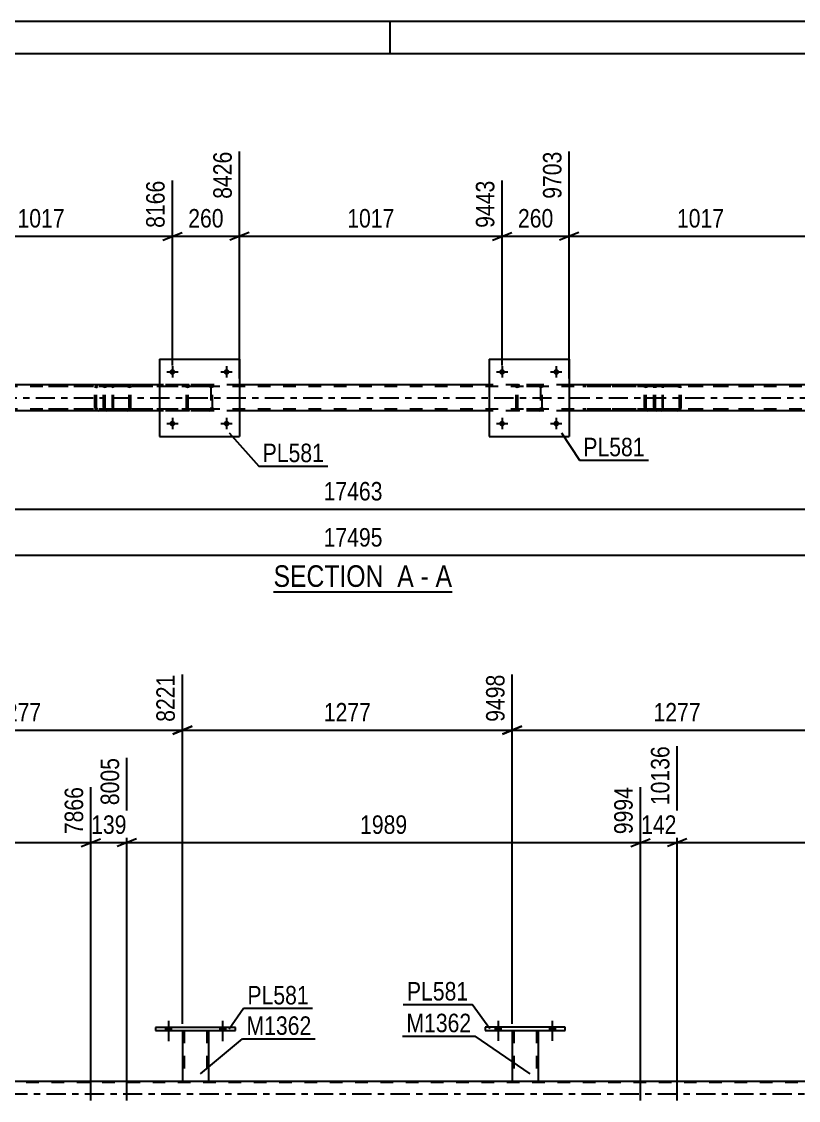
# Model space of a CAD drawing. Header units: millimetres. Extents: x 0 to 841, y 0 to 594.
# Drawn here: x 363.9 to 484.3, y 426.9 to 594 of the extents above; entities that cross this region are included whole.
import ezdxf

# ---------------------------------------------------------------- set-up
doc = ezdxf.new("R2010")
doc.units = ezdxf.units.MM
doc.linetypes.add('DXK_LINE_DOT2', pattern=[3.9198, 1.9599, -1.9599])
doc.linetypes.add('DXK_LINE_DOT3', pattern=[5.9187, 2.979, -0.9799, 0.9799, -0.9799])
doc.styles.add('Arial Narrow', font='ARIALN.TTF', dxfattribs={"height": 0.2})

# ---------------------------------------------------------------- blocks, each defined once
blk = doc.blocks.new('Unknown-122615341-1133 - 26243')
at = {"color": 5, "linetype": 'Continuous'}
for p, q in [((841, 594), (0, 594)), ((421, 589), (421, 594)), ((836, 589), (5, 589))]:
    blk.add_line(p, q, dxfattribs=at)
blk = doc.blocks.new('Unknown-122615341-11 - 4686')
at = {"color": 6, "linetype": 'Continuous'}
blk.add_line((402.96, 505.69), (430.61, 505.69), dxfattribs=at)
at = {"color": 0, "linetype": 'Continuous'}
for points in [[(421.07, 506.44), (421.07, 509.94), (402.96, 509.94), (402.96, 506.44)], [(424.68, 506.44), (424.68, 509.94), (422.12, 509.94), (422.12, 506.44)], [(427, 506.44), (427, 509.94), (425.73, 509.94), (425.73, 506.44)], [(430.61, 506.44), (430.61, 509.94), (428.05, 509.94), (428.05, 506.44)]]:
    blk.add_wipeout(points, dxfattribs=at)
at = {"color": 7, "linetype": 'Continuous', "style": 'Arial Narrow'}
for s, p in [('SECTION ', (402.96, 506.44)), ('A', (422.12, 506.44)), ('A', (428.05, 506.44)), ('-', (425.73, 506.44))]:
    blk.add_text(s, height=3.34, dxfattribs=at).set_placement(p)
blk = doc.blocks.new('Part-122615341-4761 - 4686')
at = {"color": 7, "linetype": 'DXK_LINE_DOT2'}
for p, q in [((440.56, 537.25), (440.6, 537.43)), ((440.6, 537.43), (440.56, 537.25)), ((440.56, 534.21), (440.56, 537.25)), ((440.8, 537.25), (440.82, 537.34)), ((440.8, 534.21), (440.8, 537.25)), ((440.82, 537.34), (440.87, 537.42)), ((440.86, 537.69), (441.04, 537.73)), ((441.04, 537.73), (440.86, 537.69)), ((440.87, 537.42), (440.95, 537.47)), ((440.95, 537.47), (441.04, 537.49)), ((444.08, 537.73), (441.04, 537.73)), ((444.08, 537.49), (441.04, 537.49)), ((444.08, 537.73), (444.27, 537.69)), ((444.27, 537.69), (444.08, 537.73)), ((444.08, 537.49), (444.18, 537.47)), ((444.18, 537.47), (444.25, 537.42)), ((444.25, 537.42), (444.3, 537.34)), ((444.3, 537.34), (444.32, 537.25)), ((444.32, 537.25), (444.32, 534.21)), ((444.53, 537.43), (444.56, 537.25)), ((444.56, 537.25), (444.53, 537.43)), ((444.56, 534.21), (444.56, 537.25)), ((440.6, 534.02), (440.56, 534.21)), ((440.56, 534.21), (440.6, 534.02)), ((440.82, 534.12), (440.8, 534.21)), ((440.87, 534.04), (440.82, 534.12)), ((441.04, 533.73), (440.86, 533.76)), ((440.86, 533.76), (441.04, 533.73)), ((440.95, 533.99), (440.87, 534.04)), ((441.04, 533.97), (440.95, 533.99)), ((444.08, 533.97), (441.04, 533.97)), ((444.08, 533.73), (441.04, 533.73)), ((444.18, 533.99), (444.08, 533.97)), ((444.27, 533.76), (444.08, 533.73)), ((444.08, 533.73), (444.27, 533.76)), ((444.25, 534.04), (444.18, 533.99)), ((444.3, 534.12), (444.25, 534.04)), ((444.32, 534.21), (444.3, 534.12)), ((444.56, 534.21), (444.53, 534.02)), ((444.53, 534.02), (444.56, 534.21))]:
    blk.add_line(p, q, dxfattribs=at)
at = {"color": 7, "linetype": 'DXK_LINE_DOT3'}
blk.add_line((442.56, 535.73), (442.56, 535.73), dxfattribs=at)
at = {"color": 7, "linetype": 'DXK_LINE_DOT2'}
for centre, start, end in [((441.04, 537.25), 112.5, 157.5), ((441.04, 537.25), 112.5, 157.5), ((444.08, 537.25), 22.5, 67.5), ((444.08, 537.25), 22.5, 67.5), ((441.04, 534.21), 202.5, 247.5), ((441.04, 534.21), 202.5, 247.5), ((444.08, 534.21), 292.5, 337.5), ((444.08, 534.21), 292.5, 337.5)]:
    blk.add_arc(centre, 0.48, start, end, dxfattribs=at)
blk = doc.blocks.new('Bolt-122615341-4709 - 4686')
at = {"linetype": 'Continuous'}
for points in [[(438.8, 531.73, -1), (437.92, 531.73, -1)], [(447.2, 531.73, -1), (446.32, 531.73, -1)]]:
    blk.add_hatch(color=1, dxfattribs=at).paths.add_polyline_path(points)
at = {"color": 1, "linetype": 'Continuous'}
for p, q in [((437.48, 531.73), (439.24, 531.73)), ((438.36, 532.61), (438.36, 530.85)), ((445.88, 531.73), (447.64, 531.73)), ((446.76, 532.61), (446.76, 530.85))]:
    blk.add_line(p, q, dxfattribs=at)
blk = doc.blocks.new('Part-122615341-4792 - 4686')
at = {"color": 7, "linetype": 'DXK_LINE_DOT2'}
for p, q in [((377.88, 537.73), (365.72, 537.73)), ((377.88, 537.49), (365.72, 537.49)), ((375.32, 537.42), (375.29, 537.25)), ((375.29, 534.21), (375.29, 537.25)), ((375.32, 537.43), (375.32, 537.42)), ((375.54, 537.25), (375.56, 537.34)), ((375.54, 534.21), (375.54, 537.25)), ((375.56, 537.34), (375.61, 537.42)), ((375.79, 537.73), (375.6, 537.69)), ((375.61, 537.42), (375.69, 537.47)), ((375.69, 537.47), (375.79, 537.49)), ((376.6, 537.49), (376.6, 537.73)), ((377.98, 537.69), (377.88, 537.73)), ((377.88, 537.49), (377.93, 537.47)), ((377.93, 537.47), (377.98, 537.42)), ((378.07, 537.59), (377.98, 537.69)), ((377.98, 537.42), (378, 537.34)), ((378, 537.34), (378.01, 537.25)), ((378.01, 534.21), (378.01, 537.25)), ((378.13, 537.43), (378.07, 537.59)), ((378.15, 537.25), (378.13, 537.43)), ((378.15, 534.21), (378.15, 537.25)), ((377.88, 533.97), (365.72, 533.97)), ((377.88, 533.73), (365.72, 533.73)), ((375.29, 534.21), (375.32, 534.03)), ((375.56, 534.12), (375.54, 534.21)), ((375.61, 534.04), (375.56, 534.12)), ((375.6, 533.77), (375.79, 533.73)), ((375.69, 533.99), (375.61, 534.04)), ((375.79, 533.97), (375.69, 533.99)), ((376.6, 533.73), (376.6, 533.97)), ((377.93, 533.99), (377.88, 533.97)), ((377.88, 533.73), (377.98, 533.77)), ((377.98, 534.04), (377.93, 533.99)), ((378, 534.12), (377.98, 534.04)), ((377.98, 533.77), (378.07, 533.87)), ((378.01, 534.21), (378, 534.12)), ((378.07, 533.87), (378.13, 534.03)), ((378.13, 534.03), (378.15, 534.21))]:
    blk.add_line(p, q, dxfattribs=at)
for centre, start, end in [((375.77, 537.23), 111.1941, 156.1506), ((375.77, 534.22), 203.8494, 248.8059)]:
    blk.add_arc(centre, 0.492, start, end, dxfattribs=at)
blk = doc.blocks.new('Bolt-122615341-4744 - 4686')
at = {"linetype": 'Continuous'}
for points in [[(438.8, 539.73, -1), (437.92, 539.73, -1)], [(447.2, 539.73, -1), (446.32, 539.73, -1)]]:
    blk.add_hatch(color=1, dxfattribs=at).paths.add_polyline_path(points)
at = {"color": 1, "linetype": 'Continuous'}
for p, q in [((438.36, 540.61), (438.36, 538.85)), ((446.76, 540.61), (446.76, 538.85)), ((437.48, 539.73), (439.24, 539.73)), ((445.88, 539.73), (447.64, 539.73))]:
    blk.add_line(p, q, dxfattribs=at)
blk = doc.blocks.new('Bolt-122615341-4745 - 4686')
at = {"linetype": 'Continuous'}
for points in [[(387.72, 531.73, -1), (386.84, 531.73, -1)], [(396.12, 531.73, -1), (395.24, 531.73, -1)]]:
    blk.add_hatch(color=1, dxfattribs=at).paths.add_polyline_path(points)
at = {"color": 1, "linetype": 'Continuous'}
for p, q in [((386.4, 531.73), (388.16, 531.73)), ((387.28, 532.61), (387.28, 530.85)), ((394.8, 531.73), (396.56, 531.73)), ((395.68, 532.61), (395.68, 530.85))]:
    blk.add_line(p, q, dxfattribs=at)
blk = doc.blocks.new('Bolt-122615341-4746 - 4686')
at = {"linetype": 'Continuous'}
for points in [[(387.72, 539.73, -1), (386.84, 539.73, -1)], [(396.12, 539.73, -1), (395.24, 539.73, -1)]]:
    blk.add_hatch(color=1, dxfattribs=at).paths.add_polyline_path(points)
at = {"color": 1, "linetype": 'Continuous'}
for p, q in [((387.28, 540.61), (387.28, 538.85)), ((395.68, 540.61), (395.68, 538.85)), ((386.4, 539.73), (388.16, 539.73)), ((394.8, 539.73), (396.56, 539.73))]:
    blk.add_line(p, q, dxfattribs=at)
blk = doc.blocks.new('Part-122615341-4876 - 4686')
at = {"color": 7, "linetype": 'DXK_LINE_DOT2'}
for p, q in [((759.19, 537.49), (111.6, 537.49)), ((397.68, 537.73), (385.28, 537.73)), ((448.76, 537.73), (436.36, 537.73)), ((759.19, 533.97), (111.6, 533.97)), ((397.68, 533.73), (385.28, 533.73)), ((448.76, 533.73), (436.36, 533.73))]:
    blk.add_line(p, q, dxfattribs=at)
at = {"color": 2, "linetype": 'Continuous'}
for p, q in [((385.28, 537.73), (346.6, 537.73)), ((436.36, 537.73), (397.68, 537.73)), ((487.44, 537.73), (448.76, 537.73)), ((385.28, 533.73), (346.6, 533.73)), ((436.36, 533.73), (397.68, 533.73)), ((487.44, 533.73), (448.76, 533.73))]:
    blk.add_line(p, q, dxfattribs=at)
at = {"color": 7, "linetype": 'DXK_LINE_DOT3'}
blk.add_line((111.6, 535.73), (759.19, 535.73), dxfattribs=at)
blk = doc.blocks.new('Part-122615341-4766 - 4686')
at = {"color": 2, "linetype": 'Continuous'}
for p, q in [((436.36, 541.73), (436.36, 529.73)), ((436.36, 541.73), (448.76, 541.73)), ((448.76, 541.73), (448.76, 529.73)), ((436.36, 529.73), (448.76, 529.73))]:
    blk.add_line(p, q, dxfattribs=at)
blk = doc.blocks.new('Part-122615341-4767 - 4686')
at = {"color": 7, "linetype": 'DXK_LINE_DOT2'}
for p, q in [((389.48, 537.25), (389.52, 537.43)), ((389.52, 537.43), (389.48, 537.25)), ((389.48, 534.21), (389.48, 537.25)), ((389.72, 537.25), (389.74, 537.34)), ((389.72, 534.21), (389.72, 537.25)), ((389.74, 537.34), (389.79, 537.42)), ((389.78, 537.69), (389.96, 537.73)), ((389.96, 537.73), (389.78, 537.69)), ((389.79, 537.42), (389.87, 537.47)), ((389.87, 537.47), (389.96, 537.49)), ((393, 537.73), (389.96, 537.73)), ((393, 537.49), (389.96, 537.49)), ((393, 537.73), (393.19, 537.69)), ((393.19, 537.69), (393, 537.73)), ((393, 537.49), (393.09, 537.47)), ((393.09, 537.47), (393.17, 537.42)), ((393.17, 537.42), (393.22, 537.34)), ((393.22, 537.34), (393.24, 537.25)), ((393.24, 537.25), (393.24, 534.21)), ((393.45, 537.43), (393.48, 537.25)), ((393.48, 537.25), (393.45, 537.43)), ((393.48, 534.21), (393.48, 537.25)), ((389.52, 534.02), (389.48, 534.21)), ((389.48, 534.21), (389.52, 534.02)), ((389.74, 534.12), (389.72, 534.21)), ((389.79, 534.04), (389.74, 534.12)), ((389.96, 533.73), (389.78, 533.76)), ((389.78, 533.76), (389.96, 533.73)), ((389.87, 533.99), (389.79, 534.04)), ((389.96, 533.97), (389.87, 533.99)), ((393, 533.97), (389.96, 533.97)), ((393, 533.73), (389.96, 533.73)), ((393.09, 533.99), (393, 533.97)), ((393.19, 533.76), (393, 533.73)), ((393, 533.73), (393.19, 533.76)), ((393.17, 534.04), (393.09, 533.99)), ((393.22, 534.12), (393.17, 534.04)), ((393.24, 534.21), (393.22, 534.12)), ((393.48, 534.21), (393.45, 534.02)), ((393.45, 534.02), (393.48, 534.21))]:
    blk.add_line(p, q, dxfattribs=at)
at = {"color": 7, "linetype": 'DXK_LINE_DOT3'}
blk.add_line((391.48, 535.73), (391.48, 535.73), dxfattribs=at)
at = {"color": 7, "linetype": 'DXK_LINE_DOT2'}
for centre, start, end in [((389.96, 537.25), 112.5, 157.5), ((389.96, 537.25), 112.5, 157.5), ((393, 537.25), 22.5, 67.5), ((393, 537.25), 22.5, 67.5), ((389.96, 534.21), 202.5, 247.5), ((389.96, 534.21), 202.5, 247.5), ((393, 534.21), 292.5, 337.5), ((393, 534.21), 292.5, 337.5)]:
    blk.add_arc(centre, 0.48, start, end, dxfattribs=at)
blk = doc.blocks.new('Part-122615341-4793 - 4686')
at = {"color": 7, "linetype": 'DXK_LINE_DOT2'}
for p, q in [((376.64, 537.42), (376.6, 537.25)), ((376.6, 534.21), (376.6, 537.25)), ((376.64, 537.43), (376.64, 537.42)), ((376.86, 537.25), (376.88, 537.34)), ((376.86, 534.21), (376.86, 537.25)), ((376.88, 537.34), (376.93, 537.42)), ((377.11, 537.73), (376.92, 537.69)), ((376.93, 537.42), (377.02, 537.47)), ((377.02, 537.47), (377.11, 537.49)), ((392.1, 537.73), (377.11, 537.73)), ((392.1, 537.49), (377.11, 537.49)), ((380.54, 537.69), (380.35, 537.73)), ((380.35, 537.49), (380.45, 537.47)), ((380.45, 537.47), (380.53, 537.42)), ((380.53, 537.42), (380.59, 537.34)), ((380.59, 537.34), (380.6, 537.25)), ((380.6, 534.21), (380.6, 537.25)), ((380.82, 537.42), (380.82, 537.43)), ((380.86, 537.25), (380.82, 537.42)), ((380.86, 534.21), (380.86, 537.25)), ((376.6, 534.21), (376.64, 534.03)), ((376.88, 534.12), (376.86, 534.21)), ((376.93, 534.04), (376.88, 534.12)), ((376.92, 533.77), (377.11, 533.73)), ((377.02, 533.99), (376.93, 534.04)), ((377.11, 533.97), (377.02, 533.99)), ((392.1, 533.97), (377.11, 533.97)), ((392.1, 533.73), (377.11, 533.73)), ((380.45, 533.99), (380.35, 533.97)), ((380.35, 533.73), (380.54, 533.77)), ((380.53, 534.04), (380.45, 533.99)), ((380.59, 534.12), (380.53, 534.04)), ((380.6, 534.21), (380.59, 534.12)), ((380.82, 534.03), (380.86, 534.21))]:
    blk.add_line(p, q, dxfattribs=at)
for centre, start, end in [((377.09, 537.23), 110.7583, 155.68), ((380.37, 537.23), 24.32, 69.2417), ((377.09, 534.23), 204.32, 249.2417), ((380.37, 534.23), 290.7583, 335.68)]:
    blk.add_arc(centre, 0.496, start, end, dxfattribs=at)
blk = doc.blocks.new('Part-122615341-4818 - 4686')
at = {"color": 7, "linetype": 'DXK_LINE_DOT2'}
for p, q in [((463.07, 537.73), (450.86, 537.73)), ((463.07, 537.49), (450.86, 537.49)), ((460.45, 537.42), (460.42, 537.25)), ((460.42, 534.21), (460.42, 537.25)), ((460.46, 537.43), (460.45, 537.42)), ((460.67, 537.25), (460.69, 537.34)), ((460.67, 534.21), (460.67, 537.25)), ((460.69, 537.34), (460.74, 537.42)), ((460.92, 537.73), (460.73, 537.69)), ((460.74, 537.42), (460.83, 537.47)), ((460.83, 537.47), (460.92, 537.49)), ((461.85, 537.49), (461.85, 537.73)), ((463.17, 537.69), (463.07, 537.73)), ((463.07, 537.49), (463.12, 537.47)), ((463.12, 537.47), (463.16, 537.42)), ((463.16, 537.42), (463.19, 537.34)), ((463.26, 537.59), (463.17, 537.69)), ((463.19, 537.34), (463.2, 537.25)), ((463.2, 534.21), (463.2, 537.25)), ((463.32, 537.43), (463.26, 537.59)), ((463.34, 537.25), (463.32, 537.43)), ((463.34, 534.21), (463.34, 537.25)), ((463.07, 533.97), (450.86, 533.97)), ((463.07, 533.73), (450.86, 533.73)), ((460.42, 534.21), (460.46, 534.03)), ((460.69, 534.12), (460.67, 534.21)), ((460.74, 534.04), (460.69, 534.12)), ((460.73, 533.77), (460.92, 533.73)), ((460.83, 533.99), (460.74, 534.04)), ((460.92, 533.97), (460.83, 533.99)), ((461.85, 533.73), (461.85, 533.97)), ((463.12, 533.99), (463.07, 533.97)), ((463.07, 533.73), (463.17, 533.77)), ((463.16, 534.04), (463.12, 533.99)), ((463.19, 534.12), (463.16, 534.04)), ((463.17, 533.77), (463.26, 533.87)), ((463.2, 534.21), (463.19, 534.12)), ((463.26, 533.87), (463.32, 534.03)), ((463.32, 534.03), (463.34, 534.21))]:
    blk.add_line(p, q, dxfattribs=at)
for centre, start, end in [((460.91, 537.23), 111.1941, 156.1506), ((460.91, 534.22), 203.8494, 248.8059)]:
    blk.add_arc(centre, 0.492, start, end, dxfattribs=at)
blk = doc.blocks.new('Part-122615341-4822 - 4686')
at = {"color": 7, "linetype": 'DXK_LINE_DOT2'}
for p, q in [((461.89, 537.42), (461.85, 537.25)), ((461.85, 534.21), (461.85, 537.25)), ((461.89, 537.43), (461.89, 537.42)), ((462.11, 537.25), (462.13, 537.34)), ((462.11, 534.21), (462.11, 537.25)), ((462.13, 537.34), (462.18, 537.42)), ((462.36, 537.73), (462.17, 537.69)), ((462.18, 537.42), (462.27, 537.47)), ((462.27, 537.47), (462.36, 537.49)), ((477.35, 537.73), (462.36, 537.73)), ((477.35, 537.49), (462.36, 537.49)), ((465.79, 537.69), (465.6, 537.73)), ((465.6, 537.49), (465.7, 537.47)), ((465.7, 537.47), (465.78, 537.42)), ((465.78, 537.42), (465.83, 537.34)), ((465.83, 537.34), (465.85, 537.25)), ((465.85, 534.21), (465.85, 537.25)), ((466.07, 537.42), (466.07, 537.43)), ((466.11, 537.25), (466.07, 537.42)), ((466.11, 534.21), (466.11, 537.25)), ((461.85, 534.21), (461.89, 534.03)), ((462.13, 534.12), (462.11, 534.21)), ((462.18, 534.04), (462.13, 534.12)), ((462.17, 533.77), (462.36, 533.73)), ((462.27, 533.99), (462.18, 534.04)), ((462.36, 533.97), (462.27, 533.99)), ((477.35, 533.97), (462.36, 533.97)), ((477.35, 533.73), (462.36, 533.73)), ((465.7, 533.99), (465.6, 533.97)), ((465.6, 533.73), (465.79, 533.77)), ((465.78, 534.04), (465.7, 533.99)), ((465.83, 534.12), (465.78, 534.04)), ((465.85, 534.21), (465.83, 534.12)), ((466.07, 534.03), (466.11, 534.21))]:
    blk.add_line(p, q, dxfattribs=at)
for centre, start, end in [((462.34, 537.23), 110.7583, 155.68), ((465.62, 537.23), 24.32, 69.2417), ((462.34, 534.23), 204.32, 249.2417), ((465.62, 534.23), 290.7583, 335.68)]:
    blk.add_arc(centre, 0.496, start, end, dxfattribs=at)
blk = doc.blocks.new('Part-122615341-4830 - 4686')
at = {"color": 2, "linetype": 'Continuous'}
for p, q in [((385.28, 541.73), (385.28, 529.73)), ((385.28, 541.73), (397.68, 541.73)), ((397.68, 541.73), (397.68, 529.73)), ((385.28, 529.73), (397.68, 529.73))]:
    blk.add_line(p, q, dxfattribs=at)
blk = doc.blocks.new('Part-122615341-3165 - 3010')
at = {"color": 2, "linetype": 'Continuous'}
for p, q in [((439.94, 437.74), (439.94, 429.9)), ((443.94, 437.74), (443.94, 429.9)), ((439.94, 429.9), (443.94, 429.9))]:
    blk.add_line(p, q, dxfattribs=at)
at = {"color": 7, "linetype": 'DXK_LINE_DOT2'}
for p, q in [((439.94, 437.74), (443.94, 437.74)), ((439.94, 437.74), (439.94, 437.74)), ((439.94, 437.74), (439.94, 437.74)), ((440.18, 437.74), (440.18, 429.9)), ((443.7, 437.74), (443.7, 429.9)), ((443.94, 437.74), (443.94, 437.74)), ((443.94, 437.74), (443.94, 437.74)), ((443.64, 429.9), (443.68, 429.9)), ((443.64, 429.9), (443.68, 429.9)), ((443.68, 429.9), (443.7, 429.9)), ((443.68, 429.9), (443.7, 429.9))]:
    blk.add_line(p, q, dxfattribs=at)
blk = doc.blocks.new('Part-122615341-3197 - 3010')
at = {"color": 2, "linetype": 'Continuous'}
blk.add_line((60.03, 429.89), (758.57, 429.89), dxfattribs=at)
at = {"color": 7, "linetype": 'DXK_LINE_DOT2'}
blk.add_line((758.57, 429.65), (60.03, 429.65), dxfattribs=at)
at = {"color": 7, "linetype": 'DXK_LINE_DOT3'}
blk.add_line((60.03, 427.89), (758.57, 427.89), dxfattribs=at)
blk = doc.blocks.new('Bolt-122615341-3356 - 3010')
at = {"linetype": 'Continuous'}
for points in [[(437.3, 437.74), (438.18, 437.74), (438.18, 438.22), (437.3, 438.22)], [(445.7, 437.74), (446.58, 437.74), (446.58, 438.22), (445.7, 438.22)]]:
    blk.add_hatch(color=1, dxfattribs=at).paths.add_polyline_path(points)
at = {"color": 1, "linetype": 'Continuous'}
for p, q in [((437.3, 438.22), (437.3, 437.74)), ((437.74, 439.22), (437.74, 436.1)), ((438.18, 438.22), (438.18, 437.74)), ((445.7, 438.22), (445.7, 437.74)), ((446.14, 439.22), (446.14, 436.1)), ((446.58, 438.22), (446.58, 437.74))]:
    blk.add_line(p, q, dxfattribs=at)
blk = doc.blocks.new('Part-122615341-3305 - 3010')
at = {"color": 7, "linetype": 'DXK_LINE_DOT2'}
for p, q in [((388.86, 437.74), (392.86, 437.74)), ((388.86, 437.73), (388.86, 437.74)), ((388.86, 437.74), (388.86, 437.73)), ((389.1, 437.74), (389.1, 429.9)), ((392.62, 437.74), (392.62, 429.9)), ((392.86, 437.74), (392.86, 437.73)), ((392.86, 437.73), (392.86, 437.74)), ((392.56, 429.9), (392.6, 429.9)), ((392.56, 429.9), (392.6, 429.9)), ((392.6, 429.9), (392.62, 429.9)), ((392.6, 429.9), (392.62, 429.9))]:
    blk.add_line(p, q, dxfattribs=at)
at = {"color": 2, "linetype": 'Continuous'}
for p, q in [((388.86, 437.73), (388.86, 429.9)), ((392.86, 437.73), (392.86, 429.9)), ((388.86, 429.9), (392.86, 429.9))]:
    blk.add_line(p, q, dxfattribs=at)
blk = doc.blocks.new('Part-122615341-3310 - 3010')
at = {"color": 2, "linetype": 'Continuous'}
for p, q in [((435.74, 438.22), (435.74, 437.74)), ((448.14, 438.22), (435.74, 438.22)), ((448.14, 437.74), (448.14, 438.22)), ((435.74, 437.74), (448.14, 437.74))]:
    blk.add_line(p, q, dxfattribs=at)
blk = doc.blocks.new('Bolt-122615341-3355 - 3010')
at = {"linetype": 'Continuous'}
for points in [[(386.22, 437.73), (387.1, 437.73), (387.1, 438.21), (386.22, 438.21)], [(394.62, 437.73), (395.5, 437.73), (395.5, 438.21), (394.62, 438.21)]]:
    blk.add_hatch(color=1, dxfattribs=at).paths.add_polyline_path(points)
at = {"color": 1, "linetype": 'Continuous'}
for p, q in [((386.22, 438.21), (386.22, 437.73)), ((386.66, 439.21), (386.66, 436.09)), ((387.1, 438.21), (387.1, 437.73)), ((394.62, 438.21), (394.62, 437.73)), ((395.06, 439.21), (395.06, 436.09)), ((395.5, 438.21), (395.5, 437.73))]:
    blk.add_line(p, q, dxfattribs=at)
blk = doc.blocks.new('Bolt-122615341-3357 - 3010')
at = {"linetype": 'Continuous'}
for points in [[(437.3, 437.74), (438.18, 437.74), (438.18, 438.22), (437.3, 438.22)], [(445.7, 437.74), (446.58, 437.74), (446.58, 438.22), (445.7, 438.22)]]:
    blk.add_hatch(color=1, dxfattribs=at).paths.add_polyline_path(points)
at = {"color": 1, "linetype": 'Continuous'}
for p, q in [((437.3, 438.22), (437.3, 437.74)), ((437.74, 439.22), (437.74, 436.1)), ((438.18, 438.22), (438.18, 437.74)), ((445.7, 438.22), (445.7, 437.74)), ((446.14, 439.22), (446.14, 436.1)), ((446.58, 438.22), (446.58, 437.74))]:
    blk.add_line(p, q, dxfattribs=at)
blk = doc.blocks.new('Part-122615341-3380 - 3010')
at = {"color": 2, "linetype": 'Continuous'}
for p, q in [((384.66, 438.21), (384.66, 437.73)), ((397.06, 438.21), (384.66, 438.21)), ((397.06, 437.73), (397.06, 438.21)), ((384.66, 437.73), (397.06, 437.73))]:
    blk.add_line(p, q, dxfattribs=at)
blk = doc.blocks.new('Bolt-122615341-3465 - 3010')
at = {"linetype": 'Continuous'}
for points in [[(386.22, 437.73), (387.1, 437.73), (387.1, 438.21), (386.22, 438.21)], [(394.62, 437.73), (395.5, 437.73), (395.5, 438.21), (394.62, 438.21)]]:
    blk.add_hatch(color=1, dxfattribs=at).paths.add_polyline_path(points)
at = {"color": 1, "linetype": 'Continuous'}
for p, q in [((386.22, 438.21), (386.22, 437.73)), ((386.66, 439.21), (386.66, 436.09)), ((387.1, 438.21), (387.1, 437.73)), ((394.62, 438.21), (394.62, 437.73)), ((395.06, 439.21), (395.06, 436.09)), ((395.5, 438.21), (395.5, 437.73))]:
    blk.add_line(p, q, dxfattribs=at)
blk = doc.blocks.new('StraightDimension-122615341-5165 - 4686')
at = {"color": 7, "linetype": 'Continuous'}
for p, q in [((346.6, 538.73), (346.6, 573.87)), ((387.28, 540.73), (387.28, 569.37)), ((348.1, 561.35), (345.1, 560.15)), ((346.6, 560.75), (387.28, 560.75)), ((385.78, 560.15), (388.78, 561.35))]:
    blk.add_line(p, q, dxfattribs=at)
at = {"color": 0, "linetype": 'Continuous'}
blk.add_wipeout([(386.68, 569.97), (382.48, 569.97), (382.48, 561.45), (386.68, 561.45)], dxfattribs=at)
at = {"color": 0}
blk.add_wipeout([(371.2, 561.5), (371.2, 565.7), (362.69, 565.7), (362.69, 561.5)], dxfattribs=at)
at = {"color": 3, "linetype": 'Continuous', "style": 'Arial Narrow'}
blk.add_text('8166', height=2.863, rotation=90.0002, dxfattribs=at).set_placement((386.08, 562.05))
at = {"color": 3, "style": 'Arial Narrow'}
blk.add_text('1017', height=2.863, dxfattribs=at).set_placement((363.29, 562.1))
blk = doc.blocks.new('StraightDimension-122615341-5183 - 4686')
at = {"color": 7, "linetype": 'Continuous'}
for p, q in [((397.68, 538.73), (397.68, 573.87)), ((387.28, 540.73), (387.28, 569.37)), ((385.78, 560.15), (388.78, 561.35)), ((387.28, 560.75), (397.68, 560.75)), ((399.18, 561.35), (396.18, 560.15))]:
    blk.add_line(p, q, dxfattribs=at)
at = {"color": 0}
blk.add_wipeout([(395.82, 561.5), (395.82, 565.7), (389.14, 565.7), (389.14, 561.5)], dxfattribs=at)
at = {"color": 3, "style": 'Arial Narrow'}
blk.add_text('260', height=2.863, dxfattribs=at).set_placement((389.74, 562.1))
at = {"color": 0, "linetype": 'Continuous'}
blk.add_wipeout([(397.08, 574.47), (392.88, 574.47), (392.88, 565.95), (397.08, 565.95)], dxfattribs=at)
at = {"color": 3, "linetype": 'Continuous', "style": 'Arial Narrow'}
blk.add_text('8426', height=2.863, rotation=90.0002, dxfattribs=at).set_placement((396.48, 566.55))
blk = doc.blocks.new('StraightDimension-122615341-5201 - 4686')
at = {"color": 7, "linetype": 'Continuous'}
for p, q in [((397.68, 538.73), (397.68, 573.87)), ((438.36, 540.73), (438.36, 569.37)), ((399.18, 561.35), (396.18, 560.15)), ((397.68, 560.75), (438.36, 560.75)), ((436.86, 560.15), (439.86, 561.35))]:
    blk.add_line(p, q, dxfattribs=at)
at = {"color": 0, "linetype": 'Continuous'}
blk.add_wipeout([(437.76, 569.97), (433.56, 569.97), (433.56, 561.45), (437.76, 561.45)], dxfattribs=at)
at = {"color": 0}
blk.add_wipeout([(422.28, 561.5), (422.28, 565.7), (413.77, 565.7), (413.77, 561.5)], dxfattribs=at)
at = {"color": 3, "linetype": 'Continuous', "style": 'Arial Narrow'}
blk.add_text('9443', height=2.863, rotation=90.0002, dxfattribs=at).set_placement((437.16, 562.05))
at = {"color": 3, "style": 'Arial Narrow'}
blk.add_text('1017', height=2.863, dxfattribs=at).set_placement((414.37, 562.1))
blk = doc.blocks.new('StraightDimension-122615341-5219 - 4686')
at = {"color": 7, "linetype": 'Continuous'}
for p, q in [((448.76, 538.73), (448.76, 573.87)), ((438.36, 540.73), (438.36, 569.37)), ((436.86, 560.15), (439.86, 561.35)), ((438.36, 560.75), (448.76, 560.75)), ((450.26, 561.35), (447.26, 560.15))]:
    blk.add_line(p, q, dxfattribs=at)
at = {"color": 0}
blk.add_wipeout([(446.91, 561.5), (446.91, 565.7), (440.22, 565.7), (440.22, 561.5)], dxfattribs=at)
at = {"color": 3, "style": 'Arial Narrow'}
blk.add_text('260', height=2.863, dxfattribs=at).set_placement((440.82, 562.1))
at = {"color": 0, "linetype": 'Continuous'}
blk.add_wipeout([(448.16, 574.47), (443.96, 574.47), (443.96, 565.95), (448.16, 565.95)], dxfattribs=at)
at = {"color": 3, "linetype": 'Continuous', "style": 'Arial Narrow'}
blk.add_text('9703', height=2.863, rotation=90.0002, dxfattribs=at).set_placement((447.56, 566.55))
blk = doc.blocks.new('StraightDimension-122615341-5237 - 4686')
at = {"color": 7, "linetype": 'Continuous'}
for p, q in [((448.76, 538.73), (448.76, 573.87)), ((489.44, 540.73), (489.44, 571.19)), ((450.26, 561.35), (447.26, 560.15)), ((448.76, 560.75), (489.44, 560.75)), ((487.94, 560.15), (490.94, 561.35))]:
    blk.add_line(p, q, dxfattribs=at)
at = {"color": 0, "linetype": 'Continuous'}
blk.add_wipeout([(488.84, 571.79), (484.64, 571.79), (484.64, 561.45), (488.84, 561.45)], dxfattribs=at)
at = {"color": 0}
blk.add_wipeout([(473.36, 561.5), (473.36, 565.7), (464.85, 565.7), (464.85, 561.5)], dxfattribs=at)
at = {"color": 3, "linetype": 'Continuous', "style": 'Arial Narrow'}
blk.add_text('10720', height=2.863, rotation=90.0002, dxfattribs=at).set_placement((488.24, 562.05))
at = {"color": 3, "style": 'Arial Narrow'}
blk.add_text('1017', height=2.863, dxfattribs=at).set_placement((465.45, 562.1))
blk = doc.blocks.new('StraightDimension-122615341-5572 - 4686')
at = {"color": 7, "linetype": 'Continuous'}
blk.add_line((70.72, 511.33), (759.83, 511.33), dxfattribs=at)
at = {"color": 0}
blk.add_wipeout([(420.45, 512.08), (420.45, 516.28), (410.11, 516.28), (410.11, 512.08)], dxfattribs=at)
at = {"color": 3, "style": 'Arial Narrow'}
blk.add_text('17495', height=2.863, dxfattribs=at).set_placement((410.71, 512.68))
blk = doc.blocks.new('StraightDimension-122615341-24763 - 4686')
at = {"color": 7, "linetype": 'Continuous'}
blk.add_line((71.36, 518.47), (759.19, 518.47), dxfattribs=at)
at = {"color": 0}
blk.add_wipeout([(420.45, 519.22), (420.45, 523.42), (410.11, 523.42), (410.11, 519.22)], dxfattribs=at)
at = {"color": 3, "style": 'Arial Narrow'}
blk.add_text('17463', height=2.863, dxfattribs=at).set_placement((410.71, 519.82))
blk = doc.blocks.new('StraightDimension-122615341-3877 - 3010')
at = {"color": 7, "linetype": 'Continuous'}
for p, q in [((337.78, 438.74), (337.78, 492.85)), ((388.86, 438.74), (388.86, 492.85)), ((339.28, 484.84), (336.28, 483.64)), ((387.36, 483.64), (390.36, 484.84)), ((337.78, 484.24), (388.86, 484.24))]:
    blk.add_line(p, q, dxfattribs=at)
at = {"color": 0, "linetype": 'Continuous'}
blk.add_wipeout([(388.26, 493.45), (384.06, 493.45), (384.06, 484.94), (388.26, 484.94)], dxfattribs=at)
at = {"color": 0}
blk.add_wipeout([(367.57, 484.99), (367.57, 489.19), (359.06, 489.19), (359.06, 484.99)], dxfattribs=at)
at = {"color": 3, "linetype": 'Continuous', "style": 'Arial Narrow'}
blk.add_text('8221', height=2.863, rotation=90.0002, dxfattribs=at).set_placement((387.66, 485.54))
at = {"color": 3, "style": 'Arial Narrow'}
blk.add_text('1277', height=2.863, dxfattribs=at).set_placement((359.66, 485.59))
blk = doc.blocks.new('StraightDimension-122615341-23043 - 3010')
at = {"color": 7, "linetype": 'Continuous'}
for p, q in [((465.48, 426.89), (465.48, 481.77)), ((550.5, 426.89), (550.5, 477.27)), ((466.98, 467.43), (463.98, 466.23)), ((465.48, 466.83), (550.5, 466.83)), ((549, 466.23), (552, 467.43))]:
    blk.add_line(p, q, dxfattribs=at)
at = {"color": 0, "linetype": 'Continuous'}
blk.add_wipeout([(549.9, 477.87), (545.7, 477.87), (545.7, 467.53), (549.9, 467.53)], dxfattribs=at)
at = {"color": 0}
blk.add_wipeout([(512.25, 467.58), (512.25, 471.78), (503.74, 471.78), (503.74, 467.58)], dxfattribs=at)
at = {"color": 3, "linetype": 'Continuous', "style": 'Arial Narrow'}
blk.add_text('12262', height=2.863, rotation=90.0002, dxfattribs=at).set_placement((549.3, 468.13))
at = {"color": 3, "style": 'Arial Narrow'}
blk.add_text('2125', height=2.863, dxfattribs=at).set_placement((504.34, 468.18))
blk = doc.blocks.new('StraightDimension-122615341-23044 - 3010')
at = {"color": 7, "linetype": 'Continuous'}
for p, q in [((465.48, 426.89), (465.48, 481.77)), ((459.79, 426.89), (459.79, 475.44)), ((458.29, 466.23), (461.29, 467.43)), ((459.79, 466.83), (465.48, 466.83)), ((466.98, 467.43), (463.98, 466.23))]:
    blk.add_line(p, q, dxfattribs=at)
at = {"color": 0}
blk.add_wipeout([(465.98, 467.58), (465.98, 471.78), (459.3, 471.78), (459.3, 467.58)], dxfattribs=at)
at = {"color": 3, "style": 'Arial Narrow'}
blk.add_text('142', height=2.863, dxfattribs=at).set_placement((459.9, 468.18))
at = {"color": 0, "linetype": 'Continuous'}
blk.add_wipeout([(464.88, 482.37), (460.68, 482.37), (460.68, 472.03), (464.88, 472.03)], dxfattribs=at)
at = {"color": 3, "linetype": 'Continuous', "style": 'Arial Narrow'}
blk.add_text('10136', height=2.863, rotation=90.0002, dxfattribs=at).set_placement((464.28, 472.63))
blk = doc.blocks.new('StraightDimension-122615341-3857 - 3010')
at = {"color": 7, "linetype": 'Continuous'}
for p, q in [((491.02, 438.74), (491.02, 494.68)), ((439.94, 438.74), (439.94, 492.85)), ((441.44, 484.84), (438.44, 483.64)), ((489.52, 483.64), (492.52, 484.84)), ((439.94, 484.24), (491.02, 484.24))]:
    blk.add_line(p, q, dxfattribs=at)
at = {"color": 0, "linetype": 'Continuous'}
blk.add_wipeout([(490.42, 495.28), (486.22, 495.28), (486.22, 484.94), (490.42, 484.94)], dxfattribs=at)
at = {"color": 0}
blk.add_wipeout([(469.73, 484.99), (469.73, 489.19), (461.22, 489.19), (461.22, 484.99)], dxfattribs=at)
at = {"color": 3, "linetype": 'Continuous', "style": 'Arial Narrow'}
blk.add_text('10775', height=2.863, rotation=90.0002, dxfattribs=at).set_placement((489.82, 485.54))
at = {"color": 3, "style": 'Arial Narrow'}
blk.add_text('1277', height=2.863, dxfattribs=at).set_placement((461.82, 485.59))
blk = doc.blocks.new('StraightDimension-122615341-3867 - 3010')
at = {"color": 7, "linetype": 'Continuous'}
for p, q in [((388.86, 438.74), (388.86, 492.85)), ((439.94, 438.74), (439.94, 492.85)), ((390.36, 484.84), (387.36, 483.64)), ((438.44, 483.64), (441.44, 484.84)), ((388.86, 484.24), (439.94, 484.24))]:
    blk.add_line(p, q, dxfattribs=at)
at = {"color": 0, "linetype": 'Continuous'}
blk.add_wipeout([(439.34, 493.45), (435.14, 493.45), (435.14, 484.94), (439.34, 484.94)], dxfattribs=at)
at = {"color": 0}
blk.add_wipeout([(418.65, 484.99), (418.65, 489.19), (410.14, 489.19), (410.14, 484.99)], dxfattribs=at)
at = {"color": 3, "linetype": 'Continuous', "style": 'Arial Narrow'}
blk.add_text('9498', height=2.863, rotation=90.0002, dxfattribs=at).set_placement((438.74, 485.54))
at = {"color": 3, "style": 'Arial Narrow'}
blk.add_text('1277', height=2.863, dxfattribs=at).set_placement((410.74, 485.59))
blk = doc.blocks.new('StraightDimension-122615341-23045 - 3010')
at = {"color": 7, "linetype": 'Continuous'}
for p, q in [((380.23, 426.89), (380.23, 479.94)), ((459.79, 426.89), (459.79, 475.44)), ((381.73, 467.43), (378.73, 466.23)), ((380.23, 466.83), (459.79, 466.83)), ((458.29, 466.23), (461.29, 467.43))]:
    blk.add_line(p, q, dxfattribs=at)
at = {"color": 0, "linetype": 'Continuous'}
blk.add_wipeout([(459.19, 476.04), (454.99, 476.04), (454.99, 467.53), (459.19, 467.53)], dxfattribs=at)
at = {"color": 0}
blk.add_wipeout([(424.27, 467.58), (424.27, 471.78), (415.76, 471.78), (415.76, 467.58)], dxfattribs=at)
at = {"color": 3, "linetype": 'Continuous', "style": 'Arial Narrow'}
blk.add_text('9994', height=2.863, rotation=90.0002, dxfattribs=at).set_placement((458.59, 468.13))
at = {"color": 3, "style": 'Arial Narrow'}
blk.add_text('1989', height=2.863, dxfattribs=at).set_placement((416.36, 468.18))
blk = doc.blocks.new('StraightDimension-122615341-23046 - 3010')
at = {"color": 7, "linetype": 'Continuous'}
for p, q in [((380.23, 426.89), (380.23, 479.94)), ((374.66, 426.89), (374.66, 475.44)), ((373.16, 466.23), (376.16, 467.43)), ((374.66, 466.83), (380.23, 466.83)), ((381.73, 467.43), (378.73, 466.23))]:
    blk.add_line(p, q, dxfattribs=at)
at = {"color": 0}
blk.add_wipeout([(380.79, 467.58), (380.79, 471.78), (374.1, 471.78), (374.1, 467.58)], dxfattribs=at)
at = {"color": 3, "style": 'Arial Narrow'}
blk.add_text('139', height=2.863, dxfattribs=at).set_placement((374.7, 468.18))
at = {"color": 0, "linetype": 'Continuous'}
blk.add_wipeout([(379.63, 480.54), (375.43, 480.54), (375.43, 472.03), (379.63, 472.03)], dxfattribs=at)
at = {"color": 3, "linetype": 'Continuous', "style": 'Arial Narrow'}
blk.add_text('8005', height=2.863, rotation=90.0002, dxfattribs=at).set_placement((379.03, 472.63))
blk = doc.blocks.new('StraightDimension-122615341-23047 - 3010')
at = {"color": 7, "linetype": 'Continuous'}
for p, q in [((295.1, 426.89), (295.1, 479.94)), ((374.66, 426.89), (374.66, 475.44)), ((296.6, 467.43), (293.6, 466.23)), ((295.1, 466.83), (374.66, 466.83)), ((373.16, 466.23), (376.16, 467.43))]:
    blk.add_line(p, q, dxfattribs=at)
at = {"color": 0, "linetype": 'Continuous'}
blk.add_wipeout([(374.06, 476.04), (369.86, 476.04), (369.86, 467.53), (374.06, 467.53)], dxfattribs=at)
at = {"color": 0}
blk.add_wipeout([(339.14, 467.58), (339.14, 471.78), (330.62, 471.78), (330.62, 467.58)], dxfattribs=at)
at = {"color": 3, "linetype": 'Continuous', "style": 'Arial Narrow'}
blk.add_text('7866', height=2.863, rotation=90.0002, dxfattribs=at).set_placement((373.46, 468.13))
at = {"color": 3, "style": 'Arial Narrow'}
blk.add_text('1989', height=2.863, dxfattribs=at).set_placement((331.22, 468.18))
blk = doc.blocks.new('Mark-122615341-4762 - 4686')
at = {"color": 0}
blk.add_wipeout([(460.45, 526.67), (460.45, 529.67), (450.95, 529.67), (450.95, 526.67)], dxfattribs=at)
blk.add_wipeout([(460.45, 526.67), (460.45, 529.67), (450.95, 529.67), (450.95, 526.67)], dxfattribs=at)
at = {"color": 30, "linetype": 'Continuous'}
for p, q in [((447.58, 530.32), (450.35, 526.07)), ((450.35, 526.07), (461.05, 526.07))]:
    blk.add_line(p, q, dxfattribs=at)
at = {"color": 3, "style": 'Arial Narrow'}
blk.add_text('PL581', height=2.863, dxfattribs=at).set_placement((450.95, 526.67))
blk = doc.blocks.new('Mark-122615341-4826 - 4686')
at = {"color": 0}
blk.add_wipeout([(410.77, 525.76), (410.77, 528.76), (401.27, 528.76), (401.27, 525.76)], dxfattribs=at)
blk.add_wipeout([(410.77, 525.76), (410.77, 528.76), (401.27, 528.76), (401.27, 525.76)], dxfattribs=at)
at = {"color": 30, "linetype": 'Continuous'}
for p, q in [((396.07, 530.28), (400.67, 525.16)), ((400.67, 525.16), (411.37, 525.16))]:
    blk.add_line(p, q, dxfattribs=at)
at = {"color": 3, "style": 'Arial Narrow'}
blk.add_text('PL581', height=2.863, dxfattribs=at).set_placement((401.27, 525.76))
blk = doc.blocks.new('Mark-122615341-3161 - 3010')
at = {"color": 0}
blk.add_wipeout([(433.59, 437.46), (433.59, 440.46), (423.54, 440.46), (423.54, 437.46)], dxfattribs=at)
blk.add_wipeout([(433.59, 437.46), (433.59, 440.46), (423.54, 440.46), (423.54, 437.46)], dxfattribs=at)
at = {"color": 30, "linetype": 'Continuous'}
for p in [(422.94, 436.86), (442.71, 431)]:
    blk.add_line(p, (434.19, 436.86), dxfattribs=at)
at = {"color": 3, "style": 'Arial Narrow'}
blk.add_text('M1362', height=2.863, dxfattribs=at).set_placement((423.54, 437.46))
blk = doc.blocks.new('Mark-122615341-3301 - 3010')
at = {"color": 0}
blk.add_wipeout([(408.82, 437.05), (408.82, 440.05), (398.77, 440.05), (398.77, 437.05)], dxfattribs=at)
blk.add_wipeout([(408.82, 437.05), (408.82, 440.05), (398.77, 440.05), (398.77, 437.05)], dxfattribs=at)
at = {"color": 30, "linetype": 'Continuous'}
for p, q in [((391.63, 431), (398.17, 436.45)), ((398.17, 436.45), (409.42, 436.45))]:
    blk.add_line(p, q, dxfattribs=at)
at = {"color": 3, "style": 'Arial Narrow'}
blk.add_text('M1362', height=2.863, dxfattribs=at).set_placement((398.77, 437.05))
blk = doc.blocks.new('Mark-122615341-3306 - 3010')
at = {"color": 0}
blk.add_wipeout([(433.12, 442.37), (433.12, 445.37), (423.62, 445.37), (423.62, 442.37)], dxfattribs=at)
blk.add_wipeout([(433.12, 442.37), (433.12, 445.37), (423.62, 445.37), (423.62, 442.37)], dxfattribs=at)
at = {"color": 30, "linetype": 'Continuous'}
for p in [(423.02, 441.77), (436.44, 437.96)]:
    blk.add_line(p, (433.72, 441.77), dxfattribs=at)
at = {"color": 3, "style": 'Arial Narrow'}
blk.add_text('PL581', height=2.863, dxfattribs=at).set_placement((423.62, 442.37))
blk = doc.blocks.new('Mark-122615341-3376 - 3010')
at = {"color": 0}
blk.add_wipeout([(408.41, 441.76), (408.41, 444.76), (398.91, 444.76), (398.91, 441.76)], dxfattribs=at)
blk.add_wipeout([(408.41, 441.76), (408.41, 444.76), (398.91, 444.76), (398.91, 441.76)], dxfattribs=at)
at = {"color": 30, "linetype": 'Continuous'}
for p, q in [((396.1, 437.99), (398.31, 441.16)), ((398.31, 441.16), (409.01, 441.16))]:
    blk.add_line(p, q, dxfattribs=at)
at = {"color": 3, "style": 'Arial Narrow'}
blk.add_text('PL581', height=2.863, dxfattribs=at).set_placement((398.91, 441.76))

msp = doc.modelspace()

# ---------------------------------------------------------------- block references
for name in ['Unknown-122615341-1133 - 26243', 'Part-122615341-4830 - 4686', 'Part-122615341-4766 - 4686', 'Bolt-122615341-4746 - 4686', 'Bolt-122615341-4744 - 4686', 'Part-122615341-4876 - 4686', 'Part-122615341-4792 - 4686', 'Part-122615341-4793 - 4686', 'Part-122615341-4767 - 4686', 'Part-122615341-4761 - 4686', 'Part-122615341-4818 - 4686', 'Part-122615341-4822 - 4686', 'Bolt-122615341-4745 - 4686', 'Bolt-122615341-4709 - 4686', 'Part-122615341-3380 - 3010', 'Bolt-122615341-3355 - 3010', 'Bolt-122615341-3465 - 3010', 'Part-122615341-3310 - 3010', 'Bolt-122615341-3356 - 3010', 'Bolt-122615341-3357 - 3010', 'Part-122615341-3305 - 3010', 'Part-122615341-3165 - 3010', 'Part-122615341-3197 - 3010']:
    msp.add_blockref(name, (0, 0))

# ---------------------------------------------------------------- next in the draw order: block references
for name in ['StraightDimension-122615341-5165 - 4686', 'Unknown-122615341-11 - 4686', 'StraightDimension-122615341-3877 - 3010', 'StraightDimension-122615341-23043 - 3010']:
    msp.add_blockref(name, (0, 0))

# ---------------------------------------------------------------- next in the draw order: block references
for name in ['StraightDimension-122615341-5183 - 4686', 'StraightDimension-122615341-5572 - 4686', 'StraightDimension-122615341-23044 - 3010']:
    msp.add_blockref(name, (0, 0))

# ---------------------------------------------------------------- next in the draw order: block references
for name in ['StraightDimension-122615341-5201 - 4686', 'StraightDimension-122615341-24763 - 4686', 'StraightDimension-122615341-3857 - 3010']:
    msp.add_blockref(name, (0, 0))

# ---------------------------------------------------------------- next in the draw order: block references
for name in ['StraightDimension-122615341-5219 - 4686', 'Mark-122615341-4826 - 4686', 'Mark-122615341-4762 - 4686', 'StraightDimension-122615341-3867 - 3010']:
    msp.add_blockref(name, (0, 0))

# ---------------------------------------------------------------- next in the draw order: block references
for name in ['StraightDimension-122615341-5237 - 4686', 'StraightDimension-122615341-23045 - 3010']:
    msp.add_blockref(name, (0, 0))

# ---------------------------------------------------------------- next in the draw order: block references
for name in ['StraightDimension-122615341-23046 - 3010', 'Mark-122615341-3301 - 3010', 'Mark-122615341-3161 - 3010']:
    msp.add_blockref(name, (0, 0))

# ---------------------------------------------------------------- next in the draw order: block references
for name in ['StraightDimension-122615341-23047 - 3010', 'Mark-122615341-3376 - 3010', 'Mark-122615341-3306 - 3010']:
    msp.add_blockref(name, (0, 0))

doc.saveas('drawing.dxf')
